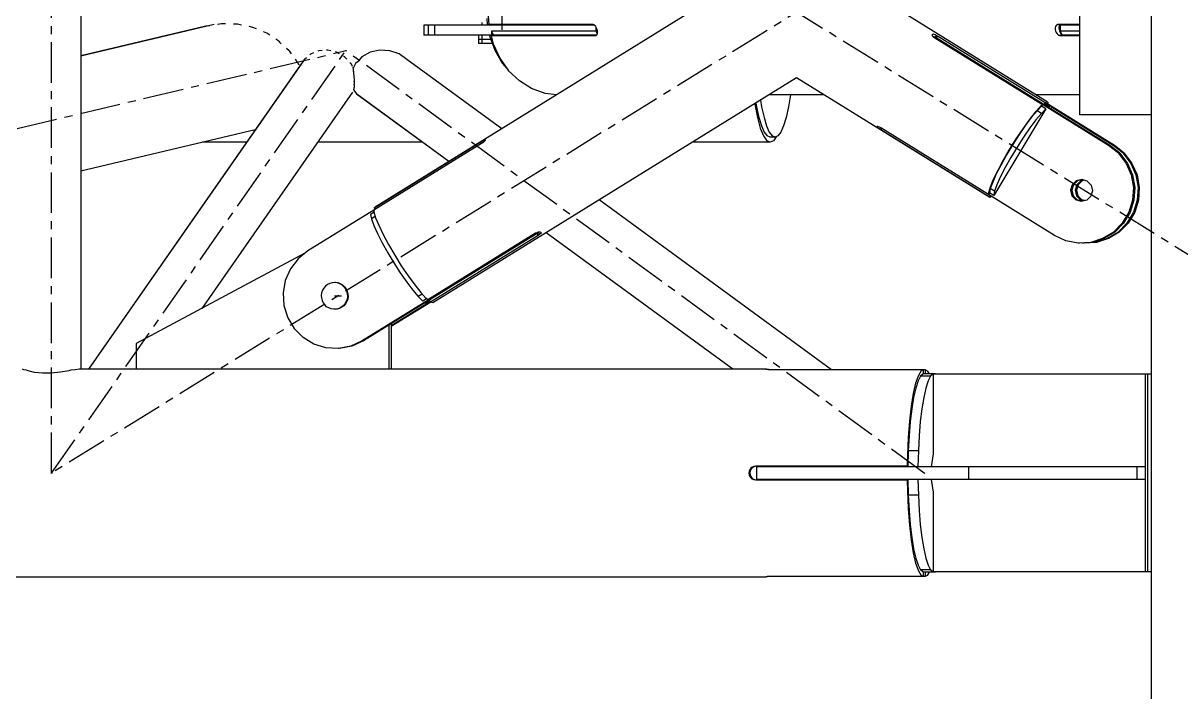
# Model space of a CAD drawing. Header units: millimetres. Extents: x 5143 to 30813, y 232 to 21408.
# Drawn here: x 11543.4 to 11769.6, y 10687.6 to 10818.1 of the extents above; entities that cross this region are included whole.
import ezdxf

# ---------------------------------------------------------------- set-up
doc = ezdxf.new("R2010")
doc.units = ezdxf.units.MM
doc.header["$LTSCALE"] = 0.25
doc.linetypes.add('CENTER', pattern=[50.8, 31.75, -6.35, 6.35, -6.35])
doc.linetypes.add('XKITLINE00', pattern=[0])

msp = doc.modelspace()

# ---------------------------------------------------------------- linework, layer by layer
at = {"color": 8, "linetype": 'XKITLINE00'}
for p, q in [((11763.8, 11020.27), (11763.8, 10620.27)), ((11554.71, 10889.97), (11554.71, 10750.57)), ((11554.71, 10889.96), (11554.71, 10750.59)), ((11749.83, 10836.45), (11749.83, 10800.27)), ((11673.76, 10820.27), (11612.2, 10782.19)), ((11634, 10819.07), (11634.12, 10817.87)), ((11634, 10819.07), (11634.12, 10817.87)), ((11634.21, 10820.27), (11634.41, 10817.87)), ((11634.21, 10820.27), (11634.41, 10817.87)), ((11743.51, 10802.79), (11715.24, 10820.27)), ((11580.77, 10817.88), (11554.71, 10811.7)), ((11579.1, 10817.54), (11554.71, 10811.77)), ((11579.84, 10817.65), (11579.1, 10817.54)), ((11582.19, 10818.01), (11581.42, 10817.89)), ((11582.98, 10817.99), (11582.19, 10818.01)), ((11585.31, 10817.93), (11584.54, 10817.95)), ((11586.07, 10817.77), (11585.31, 10817.93)), ((11588.32, 10817.31), (11587.57, 10817.46)), ((11589, 10817.03), (11588.32, 10817.31)), ((11621.7, 10817.77), (11621.7, 10815.77)), ((11655.04, 10817.77), (11621.7, 10817.77)), ((11621.7, 10817.77), (11621.7, 10815.77)), ((11655.04, 10817.77), (11621.7, 10817.77)), ((11622.55, 10817.77), (11622.55, 10815.77)), ((11622.55, 10817.77), (11622.55, 10815.77)), ((11623.82, 10817.77), (11623.82, 10815.77)), ((11623.82, 10817.77), (11623.82, 10815.77)), ((11633.02, 10818.27), (11633.02, 10817.77)), ((11634.41, 10817.87), (11634.12, 10817.87)), ((11634.41, 10817.87), (11634.12, 10817.87)), ((11654.82, 10817.87), (11634.41, 10817.87)), ((11654.82, 10817.87), (11634.41, 10817.87)), ((11640.93, 10817.87), (11640.93, 10817.77)), ((11654.98, 10817.83), (11654.82, 10817.87)), ((11654.98, 10817.83), (11654.82, 10817.87)), ((11655.13, 10817.7), (11654.98, 10817.83)), ((11655.13, 10817.7), (11654.98, 10817.83)), ((11655.13, 10817.7), (11655.27, 10817.5)), ((11655.13, 10817.7), (11655.27, 10817.5)), ((11655.27, 10817.5), (11655.38, 10817.23)), ((11655.27, 10817.5), (11655.38, 10817.23)), ((11655.34, 10817.32), (11655.34, 10816.58)), ((11655.34, 10817.32), (11655.34, 10816.58)), ((11655.38, 10817.23), (11655.41, 10817.12)), ((11655.38, 10817.23), (11655.41, 10817.12)), ((11655.41, 10817.12), (11655.48, 10816.93)), ((11655.41, 10817.12), (11655.48, 10816.93)), ((11655.48, 10816.93), (11655.57, 10816.62)), ((11655.48, 10816.93), (11655.57, 10816.62)), ((11745.05, 10817.23), (11745.04, 10817.12)), ((11745.05, 10817.23), (11745.04, 10817.12)), ((11745.04, 10817.12), (11745.06, 10816.93)), ((11745.04, 10817.12), (11745.06, 10816.93)), ((11745.11, 10817.5), (11745.05, 10817.23)), ((11745.11, 10817.5), (11745.05, 10817.23)), ((11745.06, 10816.93), (11745.14, 10816.62)), ((11745.06, 10816.93), (11745.14, 10816.62)), ((11745.21, 10817.7), (11745.11, 10817.5)), ((11745.21, 10817.7), (11745.11, 10817.5)), ((11745.35, 10817.83), (11745.21, 10817.7)), ((11745.35, 10817.83), (11745.21, 10817.7)), ((11745.5, 10817.87), (11745.35, 10817.83)), ((11745.5, 10817.87), (11745.35, 10817.83)), ((11746.07, 10817.83), (11745.35, 10817.83)), ((11746.07, 10817.83), (11745.35, 10817.83)), ((11749.83, 10817.87), (11745.5, 10817.87)), ((11749.83, 10817.87), (11745.5, 10817.87)), ((11745.83, 10817.5), (11745.78, 10817.29)), ((11745.83, 10817.5), (11745.78, 10817.29)), ((11745.78, 10817.29), (11745.78, 10817.23)), ((11745.78, 10817.29), (11745.78, 10817.23)), ((11745.78, 10817.23), (11745.81, 10816.93)), ((11745.78, 10817.23), (11745.81, 10816.93)), ((11745.81, 10816.93), (11745.89, 10816.62)), ((11745.81, 10816.93), (11745.89, 10816.62)), ((11745.94, 10817.7), (11745.83, 10817.5)), ((11745.94, 10817.7), (11745.83, 10817.5)), ((11746.07, 10817.83), (11745.94, 10817.7)), ((11746.07, 10817.83), (11745.94, 10817.7)), ((11749.83, 10817.77), (11746.03, 10817.77)), ((11746.03, 10817.77), (11746.03, 10816.58)), ((11749.83, 10817.77), (11746.03, 10817.77)), ((11746.03, 10817.77), (11746.03, 10816.58)), ((11746.22, 10817.87), (11746.07, 10817.83)), ((11746.22, 10817.87), (11746.07, 10817.83)), ((11591.05, 10816.19), (11590.37, 10816.47)), ((11591.63, 10815.79), (11591.05, 10816.19)), ((11593.37, 10814.61), (11592.79, 10815)), ((11593.37, 10814.61), (11593.54, 10814.42)), ((11622.55, 10815.77), (11621.7, 10815.77)), ((11622.55, 10815.77), (11621.7, 10815.77)), ((11635.34, 10815.77), (11622.55, 10815.77)), ((11635.34, 10815.77), (11622.55, 10815.77)), ((11632.4, 10815.77), (11632.4, 10814.97)), ((11632.49, 10814.97), (11632.4, 10814.97)), ((11632.49, 10814.97), (11632.4, 10814.97)), ((11632.4, 10814.97), (11632.4, 10814.17)), ((11634.81, 10814.97), (11632.49, 10814.97)), ((11634.81, 10814.97), (11632.49, 10814.97)), ((11633.02, 10815.77), (11633.02, 10814.97)), ((11633.02, 10814.97), (11633.02, 10814.17)), ((11634.85, 10815.67), (11634.56, 10815.67)), ((11634.56, 10815.67), (11635.57, 10812.88)), ((11634.85, 10815.67), (11634.56, 10815.67)), ((11634.56, 10815.67), (11635.57, 10812.88)), ((11655.26, 10815.67), (11634.85, 10815.67)), ((11634.85, 10815.67), (11635.26, 10814.09)), ((11655.26, 10815.67), (11634.85, 10815.67)), ((11634.85, 10815.67), (11635.26, 10814.09)), ((11655.34, 10816.58), (11634.94, 10816.58)), ((11634.94, 10816.58), (11634.94, 10815.77)), ((11634.94, 10816.58), (11635.34, 10815.77)), ((11655.34, 10816.58), (11634.94, 10816.58)), ((11634.94, 10816.58), (11634.94, 10815.77)), ((11634.94, 10816.58), (11635.34, 10815.77)), ((11655.45, 10815.77), (11635.34, 10815.77)), ((11655.45, 10815.77), (11635.34, 10815.77)), ((11639.32, 10815.77), (11639.32, 10815.67)), ((11641.56, 10815.77), (11641.56, 10815.67)), ((11655.4, 10815.72), (11655.26, 10815.67)), ((11655.4, 10815.72), (11655.26, 10815.67)), ((11655.34, 10816.58), (11655.58, 10816.09)), ((11655.34, 10816.58), (11655.58, 10816.09)), ((11655.51, 10815.85), (11655.4, 10815.72)), ((11655.51, 10815.85), (11655.4, 10815.72)), ((11655.58, 10816.05), (11655.51, 10815.85)), ((11655.58, 10816.05), (11655.51, 10815.85)), ((11655.57, 10816.62), (11655.6, 10816.32)), ((11655.57, 10816.62), (11655.6, 10816.32)), ((11655.6, 10816.32), (11655.58, 10816.05)), ((11655.6, 10816.32), (11655.58, 10816.05)), ((11721.09, 10815.93), (11721.03, 10815.83)), ((11721.03, 10815.83), (11721.05, 10815.69)), ((11721.05, 10815.69), (11721.15, 10815.54)), ((11721.22, 10815.98), (11721.09, 10815.93)), ((11721.15, 10815.54), (11721.31, 10815.38)), ((11721.32, 10815.45), (11721.19, 10815.5)), ((11721.25, 10815.98), (11721.22, 10815.98)), ((11721.38, 10815.95), (11721.25, 10815.98)), ((11721.51, 10815.23), (11721.31, 10815.38)), ((11721.55, 10815.33), (11721.32, 10815.45)), ((11721.58, 10815.87), (11721.38, 10815.95)), ((11742.56, 10802.21), (11721.51, 10815.23)), ((11721.8, 10815.76), (11721.55, 10815.33)), ((11721.68, 10815.26), (11721.55, 10815.33)), ((11721.8, 10815.76), (11721.58, 10815.87)), ((11721.66, 10815.26), (11721.59, 10815.18)), ((11742.71, 10802.23), (11721.66, 10815.26)), ((11721.79, 10815.26), (11721.66, 10815.26)), ((11755.73, 10794.27), (11721.79, 10815.26)), ((11722.03, 10815.63), (11721.8, 10815.76)), ((11722.03, 10815.63), (11721.8, 10815.25)), ((11743.08, 10802.61), (11722.03, 10815.63)), ((11745.14, 10816.62), (11745.27, 10816.32)), ((11745.14, 10816.62), (11745.27, 10816.32)), ((11745.27, 10816.32), (11745.42, 10816.05)), ((11745.27, 10816.32), (11745.42, 10816.05)), ((11745.42, 10816.05), (11745.6, 10815.85)), ((11745.42, 10816.05), (11745.6, 10815.85)), ((11745.77, 10815.72), (11745.6, 10815.85)), ((11745.77, 10815.72), (11745.6, 10815.85)), ((11745.94, 10815.67), (11745.77, 10815.72)), ((11746.53, 10815.72), (11745.77, 10815.72)), ((11746.53, 10815.72), (11745.77, 10815.72)), ((11745.94, 10815.67), (11745.77, 10815.72)), ((11745.89, 10816.62), (11746.02, 10816.32)), ((11745.89, 10816.62), (11746.02, 10816.32)), ((11749.83, 10815.67), (11745.94, 10815.67)), ((11749.83, 10815.67), (11745.94, 10815.67)), ((11746.02, 10816.32), (11746.17, 10816.05)), ((11746.02, 10816.32), (11746.17, 10816.05)), ((11749.83, 10816.58), (11746.03, 10816.58)), ((11746.03, 10816.58), (11746.43, 10815.77)), ((11749.83, 10816.58), (11746.03, 10816.58)), ((11746.03, 10816.58), (11746.43, 10815.77)), ((11746.17, 10816.05), (11746.35, 10815.85)), ((11746.17, 10816.05), (11746.35, 10815.85)), ((11746.42, 10815.8), (11746.35, 10815.85)), ((11746.42, 10815.8), (11746.35, 10815.85)), ((11749.83, 10815.77), (11746.43, 10815.77)), ((11749.83, 10815.77), (11746.43, 10815.77)), ((11746.53, 10815.72), (11746.45, 10815.77)), ((11746.53, 10815.72), (11746.45, 10815.77)), ((11746.7, 10815.67), (11746.53, 10815.72)), ((11746.7, 10815.67), (11746.53, 10815.72)), ((11593.86, 10814.13), (11593.54, 10814.42)), ((11595.43, 10812.72), (11594.91, 10813.19)), ((11595.43, 10812.72), (11595.81, 10812.18)), ((11600.19, 10812.34), (11599.6, 10812.1)), ((11601.2, 10812.75), (11600.98, 10812.66)), ((11601.84, 10812.8), (11601.2, 10812.75)), ((11602.94, 10812.88), (11602.71, 10812.86)), ((11603.58, 10812.73), (11602.94, 10812.88)), ((11604.67, 10812.48), (11604.44, 10812.53)), ((11605.24, 10812.15), (11604.67, 10812.48)), ((11611.25, 10812.46), (11609.61, 10811.55)), ((11613.14, 10812.87), (11611.25, 10812.46)), ((11615.09, 10812.76), (11613.14, 10812.87)), ((11616.91, 10812.13), (11615.09, 10812.76)), ((11632.49, 10814.17), (11632.4, 10814.17)), ((11635.1, 10814.17), (11632.49, 10814.17)), ((11635.26, 10814.09), (11636.55, 10811.3)), ((11635.26, 10814.09), (11636.55, 10811.3)), ((11635.82, 10812.88), (11635.57, 10812.88)), ((11635.57, 10812.88), (11637.03, 10810.36)), ((11635.82, 10812.88), (11635.57, 10812.88)), ((11635.57, 10812.88), (11637.03, 10810.36)), ((11598.08, 10810.68), (11556.2, 10750.57)), ((11598.32, 10811), (11556.23, 10750.57)), ((11596.57, 10811.12), (11596.93, 10810.61)), ((11596.93, 10810.61), (11596.96, 10810.58)), ((11596.96, 10810.58), (11597.27, 10810.03)), ((11598.79, 10811.4), (11598.32, 10811)), ((11599.6, 10812.1), (11599.43, 10811.95)), ((11606.22, 10811.58), (11606.01, 10811.7)), ((11606.22, 10811.58), (11606.66, 10811.11)), ((11607.27, 10810.47), (11607.44, 10810.3)), ((11607.44, 10810.3), (11607.73, 10809.74)), ((11608.36, 10810.25), (11607.9, 10809.36)), ((11608.73, 10810.61), (11608.36, 10810.25)), ((11609.61, 10811.55), (11608.73, 10810.61)), ((11618.42, 10811.04), (11616.91, 10812.13)), ((11636.95, 10797.5), (11618.38, 10811.07)), ((11636.95, 10797.5), (11618.42, 10811.04)), ((11618.42, 10811.04), (11618.45, 10811)), ((11636.55, 10811.3), (11638.27, 10808.85)), ((11636.55, 10811.3), (11638.27, 10808.85)), ((11637.03, 10810.36), (11638.02, 10809.22)), ((11637.03, 10810.36), (11638.02, 10809.22)), ((11607.88, 10809.55), (11607.94, 10809.03)), ((11607.94, 10809.03), (11607.97, 10808.57)), ((11607.94, 10808.73), (11608, 10808.45)), ((11608, 10808.45), (11608.02, 10807.72)), ((11608.04, 10807.73), (11608.09, 10807.01)), ((11640.38, 10806.85), (11638.27, 10808.85)), ((11640.38, 10806.85), (11638.27, 10808.85)), ((11638.61, 10808.54), (11638.88, 10808.22)), ((11638.61, 10808.54), (11638.88, 10808.22)), ((11639.18, 10807.99), (11638.88, 10808.22)), ((11639.18, 10807.99), (11638.88, 10808.22)), ((11608.03, 10805.45), (11608.05, 10805.31)), ((11608.07, 10805.57), (11608.04, 10805.41)), ((11608.07, 10806.79), (11608.1, 10806.58)), ((11608.1, 10806.58), (11608.07, 10806.11)), ((11608.08, 10806.13), (11608.08, 10805.59)), ((11608.09, 10807.01), (11608.09, 10806.68)), ((11694.5, 10807.45), (11623.45, 10763.5)), ((11642.78, 10805.35), (11640.38, 10806.85)), ((11642.78, 10805.35), (11640.38, 10806.85)), ((11732.25, 10784.09), (11694.5, 10807.45)), ((11607.77, 10804.65), (11578.36, 10762.43)), ((11608.05, 10805.31), (11607.95, 10805.09)), ((11607.97, 10805.12), (11607.96, 10805.08)), ((11607.99, 10805.15), (11608.6, 10804.25)), ((11626.61, 10791.1), (11608.55, 10804.29)), ((11626.61, 10791.1), (11608.6, 10804.25)), ((11645.39, 10804.43), (11642.78, 10805.35)), ((11645.39, 10804.43), (11642.78, 10805.35)), ((11647.73, 10804.17), (11645.39, 10804.43)), ((11647.73, 10804.17), (11645.39, 10804.43)), ((11699.87, 10804.12), (11689.13, 10804.12)), ((11699.87, 10804.12), (11689.13, 10804.12)), ((11693.33, 10804.12), (11692.96, 10801.83)), ((11693.33, 10804.12), (11692.96, 10801.83)), ((11749.83, 10804.12), (11741.35, 10804.12)), ((11749.83, 10804.12), (11741.35, 10804.12)), ((11686.38, 10802.42), (11686.4, 10802.31)), ((11686.4, 10802.31), (11686.89, 10799.73)), ((11686.6, 10802.56), (11686.72, 10801.83)), ((11686.6, 10802.56), (11686.72, 10801.83)), ((11686.72, 10801.83), (11687.18, 10799.75)), ((11686.72, 10801.83), (11687.18, 10799.75)), ((11687.5, 10803.11), (11687.71, 10801.83)), ((11687.5, 10803.11), (11687.71, 10801.83)), ((11687.71, 10801.83), (11688.17, 10799.75)), ((11687.71, 10801.83), (11688.17, 10799.75)), ((11692.96, 10801.83), (11692.5, 10799.75)), ((11692.96, 10801.83), (11692.5, 10799.75)), ((11743.22, 10801.39), (11733.04, 10784.46)), ((11741.5, 10801.02), (11740.45, 10799.76)), ((11742.17, 10801.86), (11741.16, 10800.75)), ((11742.38, 10801.91), (11741.5, 10801.02)), ((11742.35, 10800.5), (11741.5, 10801.02)), ((11742.56, 10802.21), (11742.17, 10801.86)), ((11743.22, 10801.39), (11742.35, 10800.5)), ((11742.56, 10802.21), (11742.38, 10801.91)), ((11743.22, 10801.39), (11742.38, 10801.91)), ((11742.6, 10802.23), (11742.39, 10801.9)), ((11755.48, 10794.27), (11742.6, 10802.23)), ((11742.71, 10802.23), (11742.6, 10802.23)), ((11743.08, 10802.61), (11742.86, 10802.23)), ((11742.9, 10802.3), (11742.86, 10802.23)), ((11743.12, 10802.41), (11742.9, 10802.3)), ((11743.74, 10801.78), (11742.9, 10802.3)), ((11743.51, 10802.79), (11743.08, 10802.61)), ((11743.3, 10802.45), (11743.12, 10802.41)), ((11743.96, 10801.89), (11743.12, 10802.41)), ((11743.43, 10802.41), (11743.3, 10802.45)), ((11744.28, 10801.89), (11743.43, 10802.41)), ((11743.71, 10802.61), (11743.51, 10802.79)), ((11743.71, 10802.61), (11743.55, 10802.34)), ((11743.74, 10801.78), (11743.7, 10801.71)), ((11743.75, 10802.23), (11743.72, 10802.23)), ((11743.96, 10801.89), (11743.74, 10801.78)), ((11756.63, 10794.27), (11743.75, 10802.23)), ((11744.14, 10801.93), (11743.96, 10801.89)), ((11744.28, 10801.89), (11744.14, 10801.93)), ((11744.37, 10801.78), (11744.15, 10801.42)), ((11744.28, 10801.89), (11744.37, 10801.78)), ((11756.38, 10794.27), (11744.34, 10801.71)), ((11686.89, 10799.73), (11687.45, 10797.64)), ((11687.18, 10799.75), (11687.68, 10798.08)), ((11687.18, 10799.75), (11687.68, 10798.08)), ((11688.17, 10799.75), (11688.67, 10798.08)), ((11688.17, 10799.75), (11688.67, 10798.08)), ((11692.5, 10799.75), (11692, 10798.08)), ((11692.5, 10799.75), (11692, 10798.08)), ((11739.98, 10799.27), (11738.7, 10797.5)), ((11740.45, 10799.76), (11739.27, 10798.19)), ((11741.16, 10800.75), (11739.98, 10799.27)), ((11741.29, 10799.24), (11740.11, 10797.67)), ((11742.35, 10800.5), (11741.29, 10799.24)), ((11763.8, 10800.27), (11749.83, 10800.27)), ((11588.78, 10797.33), (11554.71, 10789.26)), ((11687.45, 10797.64), (11688.06, 10796.12)), ((11687.68, 10798.08), (11688.22, 10796.86)), ((11687.68, 10798.08), (11688.22, 10796.86)), ((11688.22, 10796.86), (11688.78, 10796.12)), ((11688.22, 10796.86), (11688.78, 10796.12)), ((11688.67, 10798.08), (11689.2, 10796.86)), ((11688.67, 10798.08), (11689.2, 10796.86)), ((11689.2, 10796.86), (11689.76, 10796.12)), ((11689.2, 10796.86), (11689.76, 10796.12)), ((11691.46, 10796.86), (11690.9, 10796.12)), ((11691.46, 10796.86), (11690.9, 10796.12)), ((11692, 10798.08), (11691.46, 10796.86)), ((11692, 10798.08), (11691.46, 10796.86)), ((11710.27, 10797.94), (11710.23, 10797.89)), ((11710.23, 10797.89), (11710.26, 10797.79)), ((11710.26, 10797.79), (11710.28, 10797.76)), ((11710.38, 10797.95), (11710.27, 10797.94)), ((11710.38, 10797.69), (11710.28, 10797.76)), ((11710.54, 10797.91), (11710.38, 10797.95)), ((11710.56, 10797.57), (11710.38, 10797.69)), ((11710.74, 10797.82), (11710.54, 10797.91)), ((11710.77, 10797.44), (11710.56, 10797.57)), ((11710.96, 10797.7), (11710.74, 10797.82)), ((11711, 10797.3), (11710.77, 10797.44)), ((11710.94, 10797.71), (11710.78, 10797.45)), ((11732.01, 10784.68), (11710.96, 10797.7)), ((11732.05, 10784.28), (11711, 10797.3)), ((11711.16, 10797.57), (11711.01, 10797.31)), ((11738.02, 10796.39), (11736.76, 10794.44)), ((11738.7, 10797.5), (11737.38, 10795.52)), ((11739.27, 10798.19), (11738.02, 10796.39)), ((11740.11, 10797.67), (11738.86, 10795.87)), ((11587.07, 10794.87), (11578.41, 10794.87)), ((11621.44, 10794.87), (11600.96, 10794.87)), ((11633.01, 10794.63), (11611.96, 10781.61)), ((11633.05, 10795.03), (11612, 10782.01)), ((11633.23, 10794.78), (11633.01, 10794.63)), ((11633.26, 10795.16), (11633.05, 10795.03)), ((11633.05, 10795.02), (11633.21, 10794.77)), ((11633.43, 10794.94), (11633.23, 10794.78)), ((11633.45, 10795.27), (11633.26, 10795.16)), ((11633.27, 10795.15), (11633.41, 10794.92)), ((11633.58, 10795.09), (11633.43, 10794.94)), ((11633.59, 10795.35), (11633.45, 10795.27)), ((11633.68, 10795.23), (11633.58, 10795.09)), ((11633.65, 10795.39), (11633.59, 10795.35)), ((11633.67, 10795.38), (11633.65, 10795.39)), ((11633.67, 10795.38), (11633.71, 10795.33)), ((11633.71, 10795.33), (11633.68, 10795.23)), ((11689.35, 10794.87), (11674.18, 10794.87)), ((11688.06, 10796.12), (11688.69, 10795.19)), ((11689.35, 10794.87), (11688.69, 10795.19)), ((11689.35, 10795.87), (11688.78, 10796.12)), ((11689.35, 10795.87), (11688.78, 10796.12)), ((11690.33, 10795.87), (11689.35, 10795.87)), ((11690.33, 10795.87), (11689.35, 10795.87)), ((11690, 10795.19), (11689.35, 10794.87)), ((11690.33, 10795.87), (11689.76, 10796.12)), ((11690.33, 10795.87), (11689.76, 10796.12)), ((11690.53, 10795.96), (11690, 10795.19)), ((11690.9, 10796.12), (11690.33, 10795.87)), ((11690.9, 10796.12), (11690.33, 10795.87)), ((11736.76, 10794.44), (11735.56, 10792.44)), ((11737.38, 10795.52), (11736.08, 10793.44)), ((11738.86, 10795.87), (11737.6, 10793.92)), ((11755.73, 10794.27), (11755.48, 10794.27)), ((11757.4, 10792.73), (11755.48, 10794.27)), ((11757.65, 10792.73), (11755.73, 10794.27)), ((11756.63, 10794.27), (11756.38, 10794.27)), ((11758.31, 10792.73), (11756.38, 10794.27)), ((11758.55, 10792.73), (11756.63, 10794.27)), ((11735.56, 10792.44), (11734.47, 10790.49)), ((11736.08, 10793.44), (11734.87, 10791.36)), ((11736.4, 10791.92), (11735.31, 10789.97)), ((11737.6, 10793.92), (11736.4, 10791.92)), ((11757.65, 10792.73), (11757.4, 10792.73)), ((11757.4, 10792.73), (11758.9, 10790.76)), ((11757.65, 10792.73), (11759.15, 10790.76)), ((11758.55, 10792.73), (11758.31, 10792.73)), ((11758.31, 10792.73), (11759.81, 10790.76)), ((11758.55, 10792.73), (11760.05, 10790.76)), ((11734.47, 10790.49), (11733.55, 10788.69)), ((11734.87, 10791.36), (11733.82, 10789.39)), ((11735.31, 10789.97), (11734.39, 10788.17)), ((11758.9, 10790.76), (11759.9, 10788.5)), ((11759.15, 10790.76), (11760.15, 10788.5)), ((11759.81, 10790.76), (11760.8, 10788.5)), ((11760.05, 10790.76), (11761.05, 10788.5)), ((11732.96, 10787.61), (11732.36, 10786.13)), ((11733.55, 10788.69), (11732.84, 10787.12)), ((11733.82, 10789.39), (11732.96, 10787.61)), ((11734.39, 10788.17), (11733.68, 10786.6)), ((11749.17, 10787.36), (11748.38, 10786.59)), ((11749.42, 10787.36), (11748.62, 10786.59)), ((11750.24, 10787.62), (11749.17, 10787.36)), ((11750.08, 10787.36), (11749.28, 10786.59)), ((11750.35, 10787.59), (11749.42, 10787.36)), ((11750.32, 10787.36), (11749.53, 10786.59)), ((11750.65, 10787.5), (11750.08, 10787.36)), ((11751.29, 10787.31), (11750.24, 10787.62)), ((11750.76, 10787.47), (11750.32, 10787.36)), ((11751.29, 10787.31), (11752.05, 10786.5)), ((11759.9, 10788.5), (11760.33, 10786.05)), ((11760.15, 10788.5), (11760.58, 10786.05)), ((11760.8, 10788.5), (11761.24, 10786.05)), ((11761.05, 10788.5), (11761.48, 10786.05)), ((11732.36, 10786.13), (11732.03, 10785.02)), ((11732.38, 10785.86), (11732.19, 10784.98)), ((11732.84, 10787.12), (11732.38, 10785.86)), ((11733.22, 10785.34), (11732.38, 10785.86)), ((11733.22, 10785.34), (11733.04, 10784.46)), ((11733.68, 10786.6), (11733.22, 10785.34)), ((11748.38, 10786.59), (11748.07, 10785.52)), ((11748.07, 10785.52), (11748.33, 10784.44)), ((11748.62, 10786.59), (11748.31, 10785.52)), ((11748.31, 10785.52), (11748.57, 10784.44)), ((11749.28, 10786.59), (11748.97, 10785.52)), ((11748.97, 10785.52), (11749.23, 10784.44)), ((11749.53, 10786.59), (11749.22, 10785.52)), ((11749.22, 10785.52), (11749.48, 10784.44)), ((11752.31, 10785.42), (11752, 10784.35)), ((11752.05, 10786.5), (11752.31, 10785.42)), ((11760.33, 10786.05), (11760.17, 10783.57)), ((11760.58, 10786.05), (11760.42, 10783.57)), ((11761.24, 10786.05), (11761.08, 10783.57)), ((11761.48, 10786.05), (11761.32, 10783.57)), ((11701.38, 10750.46), (11655.97, 10783.61)), ((11701.38, 10750.46), (11655.97, 10783.61)), ((11732.03, 10785.02), (11732.01, 10784.68)), ((11732.19, 10784.98), (11732.01, 10784.68)), ((11732.21, 10784.97), (11732.01, 10784.65)), ((11744.9, 10776.68), (11732.01, 10784.65)), ((11732.2, 10784.53), (11732.05, 10784.28)), ((11732.25, 10784.09), (11732.05, 10784.28)), ((11733.04, 10784.46), (11732.19, 10784.98)), ((11732.64, 10784.26), (11732.25, 10784.09)), ((11748.33, 10784.44), (11749.08, 10783.64)), ((11748.57, 10784.44), (11749.33, 10783.64)), ((11750.14, 10783.32), (11749.08, 10783.64)), ((11749.23, 10784.44), (11749.99, 10783.64)), ((11750.27, 10783.36), (11749.33, 10783.64)), ((11749.48, 10784.44), (11750.23, 10783.64)), ((11750.63, 10783.44), (11749.99, 10783.64)), ((11751.2, 10783.59), (11750.14, 10783.32)), ((11750.77, 10783.48), (11750.23, 10783.64)), ((11752, 10784.35), (11751.2, 10783.59)), ((11760.17, 10783.57), (11759.43, 10781.21)), ((11760.42, 10783.57), (11759.68, 10781.21)), ((11761.08, 10783.57), (11760.34, 10781.21)), ((11761.32, 10783.57), (11760.59, 10781.21)), ((11611.96, 10781.64), (11599.07, 10773.67)), ((11611.99, 10781.22), (11611.3, 10780.79)), ((11611.3, 10780.79), (11611.49, 10779.9)), ((11612, 10781.64), (11611.96, 10781.64)), ((11611.96, 10781.64), (11611.97, 10781.62)), ((11611.96, 10781.61), (11611.98, 10781.27)), ((11612.16, 10781.74), (11611.98, 10781.64)), ((11611.98, 10781.27), (11612.3, 10780.15)), ((11612.2, 10782.19), (11612, 10782.01)), ((11612, 10782.01), (11612.16, 10781.74)), ((11759.43, 10781.21), (11758.16, 10779.09)), ((11759.68, 10781.21), (11758.41, 10779.09)), ((11760.34, 10781.21), (11759.06, 10779.09)), ((11760.59, 10781.21), (11759.31, 10779.09)), ((11612.24, 10780.37), (11611.49, 10779.9)), ((11611.49, 10779.9), (11611.94, 10778.64)), ((11611.94, 10778.64), (11612.65, 10777.07)), ((11612.3, 10780.15), (11612.91, 10778.67)), ((11612.91, 10778.67), (11613.76, 10776.9)), ((11758.16, 10779.09), (11756.42, 10777.34)), ((11758.41, 10779.09), (11756.67, 10777.34)), ((11759.06, 10779.09), (11757.32, 10777.34)), ((11759.31, 10779.09), (11757.57, 10777.34)), ((11643.84, 10777.07), (11609.91, 10756.08)), ((11612.65, 10777.07), (11613.57, 10775.27)), ((11613.76, 10776.9), (11614.82, 10774.92)), ((11643.56, 10777.1), (11622.51, 10764.08)), ((11643.71, 10777.07), (11622.66, 10764.05)), ((11644.08, 10776.7), (11623.03, 10763.68)), ((11643.8, 10777.22), (11643.56, 10777.1)), ((11643.64, 10777.14), (11643.71, 10777.07)), ((11643.84, 10777.07), (11643.71, 10777.07)), ((11643.76, 10777.21), (11643.84, 10777.07)), ((11644.04, 10777.31), (11643.8, 10777.22)), ((11644.03, 10777.27), (11643.82, 10777.13)), ((11643.82, 10777.13), (11644.08, 10776.7)), ((11644.11, 10777.33), (11644.03, 10777.27)), ((11644.03, 10777.27), (11644.29, 10776.84)), ((11644.26, 10777.35), (11644.04, 10777.31)), ((11644.29, 10776.84), (11644.08, 10776.7)), ((11644.44, 10777.35), (11644.26, 10777.35)), ((11644.46, 10776.98), (11644.29, 10776.84)), ((11644.57, 10777.29), (11644.44, 10777.35)), ((11644.58, 10777.09), (11644.46, 10776.98)), ((11644.57, 10777.29), (11644.62, 10777.19)), ((11644.62, 10777.16), (11644.58, 10777.09)), ((11644.62, 10777.19), (11644.62, 10777.16)), ((11682.1, 10750.57), (11645.63, 10777.21)), ((11682.1, 10750.57), (11645.63, 10777.21)), ((11747.12, 10775.65), (11744.9, 10776.68)), ((11754.32, 10776.06), (11751.98, 10775.33)), ((11754.57, 10776.06), (11752.22, 10775.33)), ((11755.22, 10776.06), (11752.88, 10775.33)), ((11755.47, 10776.06), (11753.13, 10775.33)), ((11756.42, 10777.34), (11754.32, 10776.06)), ((11756.67, 10777.34), (11754.57, 10776.06)), ((11757.32, 10777.34), (11755.22, 10776.06)), ((11757.57, 10777.34), (11755.47, 10776.06)), ((11613.57, 10775.27), (11614.66, 10773.32)), ((11614.82, 10774.92), (11616.03, 10772.84)), ((11749.53, 10775.19), (11747.12, 10775.65)), ((11751.98, 10775.33), (11749.53, 10775.19)), ((11749.78, 10775.19), (11749.53, 10775.19)), ((11749.78, 10775.19), (11749.72, 10775.2)), ((11752.22, 10775.33), (11749.78, 10775.19)), ((11750.44, 10775.19), (11750.23, 10775.23)), ((11752.88, 10775.33), (11750.44, 10775.19)), ((11750.68, 10775.19), (11750.44, 10775.19)), ((11750.68, 10775.19), (11750.63, 10775.2)), ((11753.13, 10775.33), (11750.68, 10775.19)), ((11598.5, 10773.21), (11565.54, 10755.57)), ((11597.15, 10772.13), (11595.65, 10770.17)), ((11599.07, 10773.67), (11597.15, 10772.13)), ((11614.66, 10773.32), (11615.86, 10771.32)), ((11616.03, 10772.84), (11617.32, 10770.76)), ((11595.65, 10770.17), (11594.65, 10767.9)), ((11615.86, 10771.32), (11617.12, 10769.38)), ((11617.12, 10769.38), (11618.37, 10767.57)), ((11617.32, 10770.76), (11618.64, 10768.79)), ((11594.65, 10767.9), (11594.22, 10765.45)), ((11602.9, 10767.09), (11602.5, 10766.79)), ((11603.35, 10767.32), (11602.9, 10767.09)), ((11603.84, 10767.44), (11603.35, 10767.32)), ((11604.34, 10767.47), (11603.84, 10767.44)), ((11604.84, 10767.4), (11604.34, 10767.47)), ((11604.47, 10767.47), (11604.34, 10767.47)), ((11604.97, 10767.4), (11604.47, 10767.47)), ((11605.31, 10767.23), (11604.84, 10767.4)), ((11605.44, 10767.23), (11604.97, 10767.4)), ((11605.75, 10766.98), (11605.31, 10767.23)), ((11605.88, 10766.98), (11605.44, 10767.23)), ((11606.12, 10766.64), (11605.75, 10766.98)), ((11606.25, 10766.64), (11605.88, 10766.98)), ((11618.37, 10767.57), (11619.55, 10766)), ((11618.64, 10768.79), (11619.93, 10767.02)), ((11619.93, 10767.02), (11621.1, 10765.54)), ((11594.22, 10765.45), (11594.38, 10762.98)), ((11601.74, 10765.49), (11601.67, 10764.98)), ((11601.67, 10764.98), (11601.7, 10764.47)), ((11601.91, 10765.97), (11601.74, 10765.49)), ((11602.16, 10766.41), (11601.91, 10765.97)), ((11602.5, 10766.79), (11602.16, 10766.41)), ((11606.12, 10766.64), (11606.42, 10766.23)), ((11606.25, 10766.64), (11606.56, 10766.23)), ((11606.42, 10766.23), (11606.64, 10765.77)), ((11606.56, 10766.23), (11606.42, 10766.23)), ((11606.56, 10766.23), (11606.77, 10765.77)), ((11606.64, 10765.77), (11606.77, 10765.28)), ((11606.8, 10764.77), (11606.73, 10764.26)), ((11606.77, 10765.77), (11606.9, 10765.28)), ((11606.77, 10765.28), (11606.8, 10764.77)), ((11606.93, 10764.77), (11606.86, 10764.26)), ((11606.9, 10765.28), (11606.93, 10764.77)), ((11619.55, 10766), (11620.61, 10764.74)), ((11621.38, 10765.22), (11620.61, 10764.74)), ((11620.61, 10764.74), (11621.49, 10763.86)), ((11621.1, 10765.54), (11622.11, 10764.42)), ((11594.38, 10762.98), (11595.12, 10760.61)), ((11601.7, 10764.47), (11601.83, 10763.98)), ((11601.83, 10763.98), (11602.05, 10763.52)), ((11602.05, 10763.52), (11602.35, 10763.11)), ((11602.72, 10762.77), (11602.35, 10763.11)), ((11603.16, 10762.52), (11602.72, 10762.77)), ((11603.63, 10762.35), (11603.16, 10762.52)), ((11605.12, 10762.43), (11604.63, 10762.31)), ((11605.25, 10762.43), (11604.76, 10762.31)), ((11605.57, 10762.66), (11605.12, 10762.43)), ((11605.7, 10762.66), (11605.25, 10762.43)), ((11605.97, 10762.96), (11605.57, 10762.66)), ((11605.7, 10762.66), (11605.57, 10762.66)), ((11606.1, 10762.96), (11605.7, 10762.66)), ((11606.31, 10763.34), (11605.97, 10762.96)), ((11606.44, 10763.34), (11606.1, 10762.96)), ((11606.56, 10763.78), (11606.31, 10763.34)), ((11606.69, 10763.78), (11606.44, 10763.34)), ((11606.73, 10764.26), (11606.56, 10763.78)), ((11606.86, 10764.26), (11606.69, 10763.78)), ((11622.54, 10764.05), (11609.66, 10756.08)), ((11623.07, 10763.66), (11615.35, 10758.89)), ((11622.29, 10763.34), (11615.35, 10759.04)), ((11622.23, 10764.32), (11621.49, 10763.86)), ((11621.96, 10763.53), (11622, 10763.46)), ((11622.84, 10763.99), (11622, 10763.46)), ((11622.22, 10763.35), (11622, 10763.46)), ((11622.51, 10764.08), (11622.11, 10764.42)), ((11622.95, 10763.8), (11622.22, 10763.35)), ((11622.4, 10763.32), (11622.22, 10763.35)), ((11622.54, 10763.35), (11622.4, 10763.32)), ((11622.52, 10764.09), (11622.54, 10764.05)), ((11622.66, 10764.05), (11622.54, 10764.05)), ((11623.05, 10763.67), (11622.54, 10763.35)), ((11622.59, 10764.13), (11622.66, 10764.05)), ((11622.8, 10764.05), (11622.84, 10763.99)), ((11622.8, 10764.05), (11623.03, 10763.68)), ((11623.45, 10763.5), (11623.03, 10763.68)), ((11595.12, 10760.61), (11596.39, 10758.49)), ((11604.13, 10762.28), (11603.63, 10762.35)), ((11604.63, 10762.31), (11604.13, 10762.28)), ((11604.26, 10762.28), (11604.13, 10762.28)), ((11604.26, 10762.28), (11604.22, 10762.28)), ((11604.76, 10762.31), (11604.26, 10762.28)), ((11596.39, 10758.49), (11598.13, 10756.74)), ((11614.86, 10759.14), (11614.86, 10750.57)), ((11615.35, 10759.45), (11615.35, 10750.57)), ((11600.24, 10755.46), (11598.13, 10756.74)), ((11609.66, 10756.08), (11607.43, 10755.05)), ((11609.91, 10756.08), (11607.68, 10755.05)), ((11609.91, 10756.08), (11609.66, 10756.08)), ((11565.54, 10755.57), (11565.54, 10750.57)), ((11602.58, 10754.74), (11600.24, 10755.46)), ((11605.02, 10754.6), (11602.58, 10754.74)), ((11607.43, 10755.05), (11605.02, 10754.6)), ((11605.27, 10754.6), (11605.02, 10754.6)), ((11607.68, 10755.05), (11605.27, 10754.6)), ((11607.68, 10755.05), (11607.43, 10755.05)), ((11543.59, 10750.44), (11543.31, 10750.59)), ((11544.1, 10750.36), (11543.59, 10750.44)), ((11544.4, 10750.23), (11544.1, 10750.36)), ((11545.66, 10749.95), (11544.4, 10750.23)), ((11547.25, 10749.8), (11545.66, 10749.95)), ((11549.01, 10749.81), (11547.25, 10749.8)), ((11550.77, 10749.96), (11549.01, 10749.81)), ((11552.36, 10750.24), (11550.77, 10749.96)), ((11552.75, 10750.36), (11552.36, 10750.24)), ((11553.62, 10750.45), (11552.75, 10750.36)), ((11554.43, 10750.6), (11553.62, 10750.45)), ((11554.56, 10750.67), (11554.43, 10750.6)), ((11554.71, 10750.59), (11554.56, 10750.67)), ((11565.54, 10750.57), (11554.56, 10750.57)), ((11614.86, 10750.57), (11565.54, 10750.57)), ((11615.1, 10750.57), (11614.86, 10750.57)), ((11688.53, 10750.57), (11615.1, 10750.57)), ((11688.53, 10750.57), (11688.52, 10750.54)), ((11688.6, 10750.52), (11688.52, 10750.54)), ((11688.64, 10750.54), (11688.53, 10750.57)), ((11688.77, 10750.49), (11688.6, 10750.52)), ((11688.82, 10750.52), (11688.64, 10750.54)), ((11689.01, 10750.47), (11688.77, 10750.49)), ((11689.08, 10750.49), (11688.82, 10750.52)), ((11689.31, 10750.46), (11689.01, 10750.47)), ((11689.39, 10750.47), (11689.08, 10750.49)), ((11689.64, 10750.46), (11689.31, 10750.46)), ((11719.24, 10750.46), (11689.64, 10750.46)), ((11718.32, 10749.35), (11717.79, 10747.85)), ((11718.75, 10749.19), (11718.26, 10748.26)), ((11718.75, 10749.19), (11718.26, 10748.26)), ((11718.88, 10750.27), (11718.32, 10749.35)), ((11719.25, 10749.63), (11718.75, 10749.19)), ((11719.25, 10749.63), (11718.75, 10749.19)), ((11720.72, 10749.19), (11718.75, 10749.19)), ((11720.72, 10749.19), (11718.75, 10749.19)), ((11719.24, 10750.46), (11718.88, 10750.27)), ((11719.68, 10750.46), (11719.24, 10750.46)), ((11719.24, 10750.46), (11719.24, 10749.62)), ((11721.22, 10749.63), (11719.25, 10749.63)), ((11721.22, 10749.63), (11719.25, 10749.63)), ((11719.68, 10750.46), (11719.68, 10749.63)), ((11720.04, 10750.27), (11719.68, 10750.46)), ((11720.04, 10750.27), (11720.42, 10749.63)), ((11720.72, 10749.19), (11720.23, 10748.26)), ((11720.72, 10749.19), (11720.23, 10748.26)), ((11721.22, 10749.63), (11720.72, 10749.19)), ((11721.22, 10749.63), (11720.72, 10749.19)), ((11721.22, 10749.63), (11721.22, 10734.02)), ((11721.64, 10749.63), (11721.22, 10749.63)), ((11721.64, 10749.63), (11721.22, 10749.63)), ((11721.22, 10749.63), (11721.22, 10734.02)), ((11762.65, 10749.57), (11721.22, 10749.57)), ((11763.06, 10749.57), (11721.22, 10749.57)), ((11721.64, 10749.63), (11721.64, 10749.57)), ((11721.7, 10749.57), (11721.64, 10749.63)), ((11721.64, 10749.63), (11721.64, 10749.57)), ((11721.7, 10749.57), (11721.64, 10749.63)), ((11762.65, 10749.57), (11762.65, 10710.97)), ((11763.06, 10749.57), (11762.65, 10749.57)), ((11762.65, 10749.57), (11762.65, 10710.97)), ((11763.06, 10749.57), (11763.06, 10710.97)), ((11763.06, 10749.57), (11763.06, 10710.97)), ((11763.8, 10749.57), (11763.06, 10749.57)), ((11717.79, 10747.85), (11717.31, 10745.83)), ((11717.8, 10746.86), (11717.39, 10745.05)), ((11717.8, 10746.86), (11717.39, 10745.05)), ((11718.26, 10748.26), (11717.8, 10746.86)), ((11718.26, 10748.26), (11717.8, 10746.86)), ((11719.78, 10746.86), (11719.36, 10745.05)), ((11719.78, 10746.86), (11719.36, 10745.05)), ((11720.23, 10748.26), (11719.78, 10746.86)), ((11720.23, 10748.26), (11719.78, 10746.86)), ((11717.31, 10745.83), (11716.9, 10743.32)), ((11717.39, 10745.05), (11717.03, 10742.85)), ((11717.39, 10745.05), (11717.03, 10742.85)), ((11719.36, 10745.05), (11719, 10742.85)), ((11719.36, 10745.05), (11719, 10742.85)), ((11716.9, 10743.32), (11716.57, 10740.42)), ((11717.03, 10742.85), (11716.73, 10740.33)), ((11717.03, 10742.85), (11716.73, 10740.33)), ((11719, 10742.85), (11718.7, 10740.33)), ((11719, 10742.85), (11718.7, 10740.33)), ((11716.57, 10740.42), (11716.32, 10737.22)), ((11716.73, 10740.33), (11716.5, 10737.56)), ((11716.73, 10740.33), (11716.5, 10737.56)), ((11718.7, 10740.33), (11718.47, 10737.56)), ((11718.7, 10740.33), (11718.47, 10737.56)), ((11716.5, 10737.56), (11716.35, 10734.6)), ((11716.5, 10737.56), (11716.35, 10734.6)), ((11718.47, 10737.56), (11718.32, 10734.6)), ((11718.47, 10737.56), (11718.32, 10734.6)), ((11716.32, 10737.22), (11716.17, 10733.8)), ((11716.17, 10733.8), (11716.14, 10731.62)), ((11716.35, 10734.6), (11716.28, 10731.52)), ((11716.35, 10734.6), (11716.28, 10731.52)), ((11718.32, 10734.6), (11716.35, 10734.6)), ((11718.32, 10734.6), (11716.35, 10734.6)), ((11718.32, 10734.6), (11718.25, 10731.52)), ((11718.32, 10734.6), (11718.25, 10731.52)), ((11721.22, 10734.02), (11720.81, 10731.52)), ((11721.22, 10734.02), (11720.81, 10731.52)), ((11685.39, 10730.95), (11685.25, 10730.62)), ((11685.6, 10731.23), (11685.39, 10730.95)), ((11685.58, 10730.95), (11685.44, 10730.62)), ((11685.79, 10731.23), (11685.58, 10730.95)), ((11685.88, 10731.44), (11685.6, 10731.23)), ((11686.07, 10731.44), (11685.79, 10731.23)), ((11686.2, 10731.58), (11685.88, 10731.44)), ((11686.4, 10731.58), (11686.07, 10731.44)), ((11686.55, 10731.62), (11686.2, 10731.58)), ((11686.4, 10731.58), (11686.2, 10731.58)), ((11686.74, 10731.62), (11686.4, 10731.58)), ((11716.28, 10731.62), (11686.55, 10731.62)), ((11716.28, 10731.52), (11686.69, 10731.52)), ((11686.69, 10731.52), (11686.69, 10729.02)), ((11716.28, 10731.52), (11686.69, 10731.52)), ((11686.69, 10731.52), (11686.69, 10729.02)), ((11689.66, 10731.62), (11689.66, 10731.52)), ((11689.66, 10731.62), (11689.66, 10731.52)), ((11714.31, 10731.62), (11714.28, 10731.52)), ((11714.71, 10731.62), (11714.67, 10731.52)), ((11718.26, 10731.52), (11716.28, 10731.52)), ((11718.26, 10731.52), (11716.28, 10731.52)), ((11762.65, 10731.52), (11718.26, 10731.52)), ((11762.65, 10731.52), (11718.26, 10731.52)), ((11728.12, 10731.52), (11728.12, 10729.02)), ((11728.12, 10731.52), (11728.12, 10729.02)), ((11761.01, 10731.52), (11761.01, 10729.02)), ((11761.01, 10731.52), (11761.01, 10729.02)), ((11762.65, 10731.52), (11762.65, 10729.02)), ((11762.65, 10731.52), (11762.65, 10729.02)), ((11685.25, 10730.62), (11685.2, 10730.27)), ((11685.2, 10730.27), (11685.25, 10729.93)), ((11685.25, 10729.93), (11685.39, 10729.6)), ((11685.44, 10730.62), (11685.39, 10730.27)), ((11685.39, 10730.27), (11685.44, 10729.93)), ((11685.39, 10729.6), (11685.6, 10729.32)), ((11685.44, 10729.93), (11685.58, 10729.6)), ((11685.58, 10729.6), (11685.79, 10729.32)), ((11685.88, 10729.11), (11685.6, 10729.32)), ((11686.07, 10729.11), (11685.79, 10729.32)), ((11686.2, 10728.97), (11685.88, 10729.11)), ((11686.4, 10728.97), (11686.07, 10729.11)), ((11686.4, 10728.97), (11686.2, 10728.97)), ((11686.55, 10728.92), (11686.2, 10728.97)), ((11686.74, 10728.92), (11686.4, 10728.97)), ((11716.28, 10728.92), (11686.55, 10728.92)), ((11716.28, 10729.02), (11686.69, 10729.02)), ((11716.28, 10729.02), (11686.69, 10729.02)), ((11689.66, 10729.02), (11689.66, 10728.92)), ((11689.66, 10729.02), (11689.66, 10728.92)), ((11714.09, 10729.02), (11714.12, 10728.92)), ((11714.49, 10729.02), (11714.52, 10728.92)), ((11716.14, 10728.92), (11716.17, 10726.75)), ((11718.25, 10729.02), (11716.28, 10729.02)), ((11716.28, 10729.02), (11716.35, 10725.95)), ((11718.25, 10729.02), (11716.28, 10729.02)), ((11716.28, 10729.02), (11716.35, 10725.95)), ((11718.26, 10729.02), (11718.25, 10729.02)), ((11718.25, 10729.02), (11718.32, 10725.95)), ((11718.26, 10729.02), (11718.25, 10729.02)), ((11718.25, 10729.02), (11718.32, 10725.95)), ((11762.65, 10729.02), (11718.26, 10729.02)), ((11762.65, 10729.02), (11718.26, 10729.02)), ((11720.81, 10729.02), (11721.22, 10726.52)), ((11720.81, 10729.02), (11721.22, 10726.52)), ((11716.17, 10726.75), (11716.32, 10723.33)), ((11721.22, 10726.52), (11721.22, 10710.92)), ((11721.22, 10726.52), (11721.22, 10710.92)), ((11718.32, 10725.95), (11716.35, 10725.95)), ((11716.35, 10725.95), (11716.5, 10722.99)), ((11718.32, 10725.95), (11716.35, 10725.95)), ((11716.35, 10725.95), (11716.5, 10722.99)), ((11718.32, 10725.95), (11718.47, 10722.99)), ((11718.32, 10725.95), (11718.47, 10722.99)), ((11716.32, 10723.33), (11716.57, 10720.12)), ((11716.5, 10722.99), (11716.73, 10720.22)), ((11716.5, 10722.99), (11716.73, 10720.22)), ((11718.47, 10722.99), (11718.7, 10720.22)), ((11718.47, 10722.99), (11718.7, 10720.22)), ((11716.57, 10720.12), (11716.9, 10717.23)), ((11716.73, 10720.22), (11717.03, 10717.7)), ((11716.73, 10720.22), (11717.03, 10717.7)), ((11718.7, 10720.22), (11719, 10717.7)), ((11718.7, 10720.22), (11719, 10717.7)), ((11716.9, 10717.23), (11717.31, 10714.72)), ((11717.03, 10717.7), (11717.39, 10715.5)), ((11717.03, 10717.7), (11717.39, 10715.5)), ((11719, 10717.7), (11719.36, 10715.5)), ((11719, 10717.7), (11719.36, 10715.5)), ((11717.39, 10715.5), (11717.8, 10713.69)), ((11717.39, 10715.5), (11717.8, 10713.69)), ((11719.36, 10715.5), (11719.78, 10713.69)), ((11719.36, 10715.5), (11719.78, 10713.69)), ((11717.31, 10714.72), (11717.79, 10712.69)), ((11717.79, 10712.69), (11718.32, 10711.2)), ((11717.8, 10713.69), (11718.26, 10712.29)), ((11717.8, 10713.69), (11718.26, 10712.29)), ((11719.78, 10713.69), (11720.23, 10712.29)), ((11719.78, 10713.69), (11720.23, 10712.29)), ((11718.26, 10712.29), (11718.75, 10711.36)), ((11718.26, 10712.29), (11718.75, 10711.36)), ((11718.32, 10711.2), (11718.88, 10710.28)), ((11720.72, 10711.36), (11718.75, 10711.36)), ((11719.25, 10710.92), (11718.75, 10711.36)), ((11720.72, 10711.36), (11718.75, 10711.36)), ((11719.25, 10710.92), (11718.75, 10711.36)), ((11719.24, 10710.93), (11719.24, 10710.09)), ((11721.22, 10710.92), (11719.25, 10710.92)), ((11721.22, 10710.92), (11719.25, 10710.92)), ((11719.68, 10710.92), (11719.68, 10710.09)), ((11720.42, 10710.92), (11720.04, 10710.28)), ((11720.23, 10712.29), (11720.72, 10711.36)), ((11720.23, 10712.29), (11720.72, 10711.36)), ((11721.22, 10710.92), (11720.72, 10711.36)), ((11721.22, 10710.92), (11720.72, 10711.36)), ((11762.65, 10710.97), (11721.22, 10710.97)), ((11763.06, 10710.97), (11721.22, 10710.97)), ((11721.64, 10710.92), (11721.22, 10710.92)), ((11721.64, 10710.92), (11721.22, 10710.92)), ((11721.64, 10710.97), (11721.64, 10710.92)), ((11721.7, 10710.97), (11721.64, 10710.92)), ((11721.64, 10710.97), (11721.64, 10710.92)), ((11721.7, 10710.97), (11721.64, 10710.92)), ((11763.06, 10710.97), (11762.65, 10710.97)), ((11763.8, 10710.97), (11763.06, 10710.97)), ((11688.53, 10709.97), (10454.1, 10709.97)), ((11688.6, 10710.03), (11688.52, 10710.01)), ((11688.52, 10710.01), (11688.53, 10709.97)), ((11688.64, 10710.01), (11688.53, 10709.97)), ((11688.77, 10710.06), (11688.6, 10710.03)), ((11688.82, 10710.03), (11688.64, 10710.01)), ((11689.01, 10710.08), (11688.77, 10710.06)), ((11689.08, 10710.06), (11688.82, 10710.03)), ((11689.31, 10710.09), (11689.01, 10710.08)), ((11689.39, 10710.08), (11689.08, 10710.06)), ((11689.64, 10710.09), (11689.31, 10710.09)), ((11719.24, 10710.09), (11689.64, 10710.09)), ((11719.24, 10710.09), (11718.88, 10710.28)), ((11719.68, 10710.09), (11719.24, 10710.09)), ((11720.04, 10710.28), (11719.68, 10710.09))]:
    msp.add_line(p, q, dxfattribs=at)
at = {"color": 8, "linetype": 'CENTER'}
for p, q in [((11840, 10730.27), (11549.01, 10910.27)), ((11549.01, 10730.27), (11549.01, 10910.27)), ((11840, 10910.27), (11549.01, 10730.27)), ((11636.98, 10824.77), (11636.98, 10815.77)), ((11258.02, 10730.27), (11606.49, 10812.77)), ((11549.01, 10730.27), (11606.49, 10812.77)), ((11719.46, 10730.27), (11606.49, 10812.77)), ((11604.37, 10764.87), (11605.52, 10764.87))]:
    msp.add_line(p, q, dxfattribs=at)
at = {"color": 8, "linetype": 'XKITLINE00'}
for centre in [(11636.98, 10815.77), (11606.49, 10812.77), (11606.49, 10812.77), (11606.49, 10812.77), (11604.37, 10764.87), (11605.52, 10764.87), (11549.01, 10730.27), (11549.01, 10730.27), (11549.01, 10730.27), (11719.46, 10730.27)]:
    msp.add_circle(centre, 0.05, dxfattribs=at)

doc.saveas('drawing.dxf')
